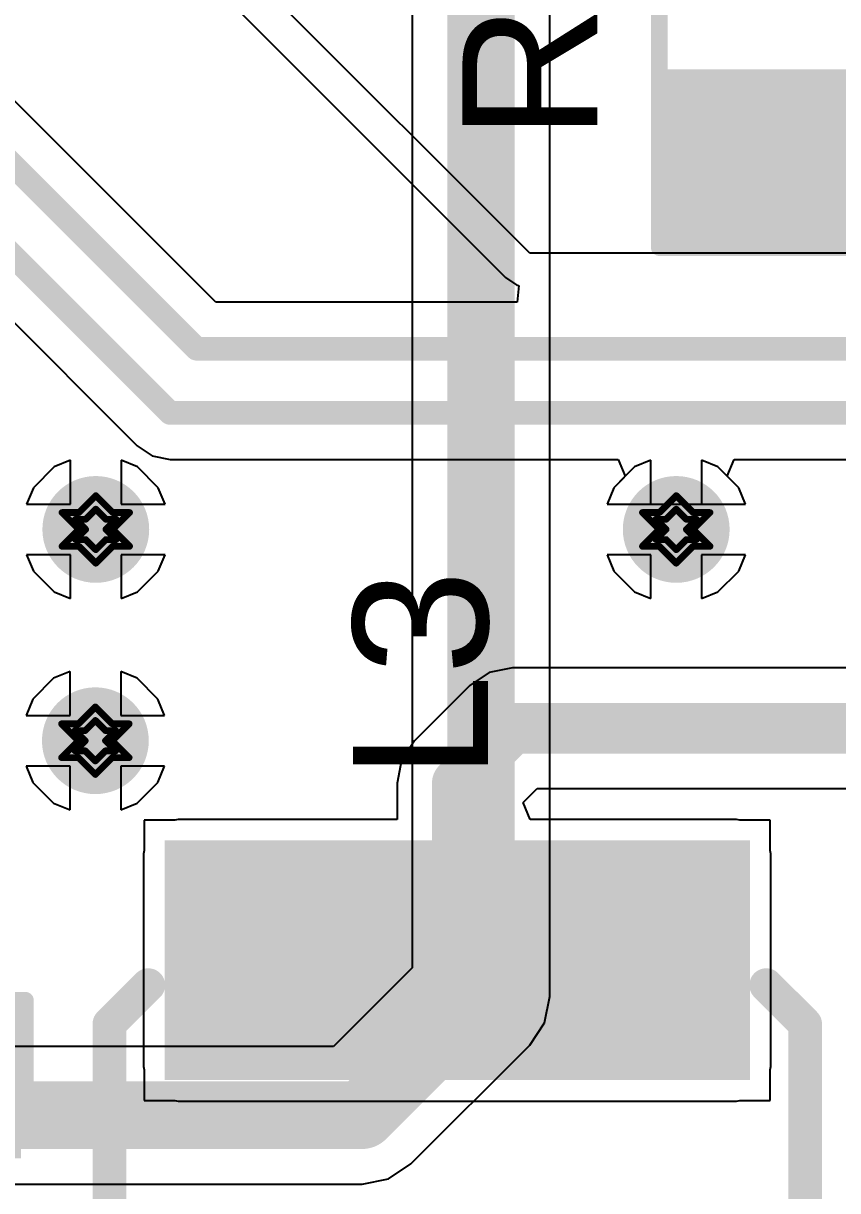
# Model space of a CAD drawing. Header units: inches. Extents: x -18 to 237, y -41 to 211.
# Drawn here: x 15.46 to 21.58, y 75.08 to 83.86 of the extents above; entities that cross this region are included whole.
import ezdxf

# ---------------------------------------------------------------- set-up
doc = ezdxf.new("R2010")
doc.units = ezdxf.units.IN
for name, color, linetype in [('Bottom Layer', 5, 'Continuous'), ('Bottom Solder', 6, 'Continuous'), ('Drill Drawing', 1, 'Continuous'), ('Top Layer', 1, 'Continuous'), ('Top Overlay', 2, 'Continuous'), ('Top Paste', 8, 'Continuous'), ('Top Solder', 216, 'Continuous'), ('Via Holes', 16, 'Continuous')]:
    doc.layers.add(name, color=color, linetype=linetype)
doc.styles.add('Arial', font='', dxfattribs={"height": 0.2})
doc.styles.get('Arial').set_extended_font_data('Arial')

# ---------------------------------------------------------------- blocks, each defined once
blk = doc.blocks.new('R___1210_9')
at = {"layer": 'Top Layer'}
for points in [[(-2.06, 1.36), (-0.92, 1.36), (-0.92, -1.36), (-2.06, -1.36)], [(0.92, 1.36), (2.06, 1.36), (2.06, -1.36), (0.92, -1.36)]]:
    blk.add_hatch(color=1, dxfattribs=at).paths.add_polyline_path(points)
at = {"layer": 'Top Paste'}
for points in [[(-2.06, 1.36), (-0.92, 1.36), (-0.92, -1.36), (-2.06, -1.36)], [(0.92, 1.36), (2.06, 1.36), (2.06, -1.36), (0.92, -1.36)]]:
    blk.add_hatch(color=8, dxfattribs=at).paths.add_polyline_path(points)
at = {"layer": 'Top Solder'}
for points in [[(-2.1616, 1.4616), (-0.8184, 1.4616), (-0.8184, -1.4616), (-2.1616, -1.4616)], [(0.8184, 1.4616), (2.1616, 1.4616), (2.1616, -1.4616), (0.8184, -1.4616)]]:
    blk.add_hatch(color=216, dxfattribs=at).paths.add_polyline_path(points)
at = {"layer": 'Top Overlay'}
for points in [[(2.159, 1.4478, 0.127, 0.127, 0), (-2.159, 1.4478, 0.127, 0.127, 0)], [(-2.159, -1.4478, 0.127, 0.127, 0), (-2.159, 1.4478, 0.127, 0.127, 0)], [(2.159, -1.4478, 0.127, 0.127, 0), (2.159, 1.4478, 0.127, 0.127, 0)], [(2.159, -1.4478, 0.127, 0.127, 0), (-2.159, -1.4478, 0.127, 0.127, 0)]]:
    blk.add_lwpolyline(points, format="xyseb", dxfattribs=at)
for points in [[(-2.1907, 1.4478, 0.0635, 0.0635, 1), (-2.1273, 1.4478, 0.0635, 0.0635, 1)], [(-2.1907, 1.4478, 0.0635, 0.0635, 1), (-2.1273, 1.4478, 0.0635, 0.0635, 1)], [(2.1273, 1.4478, 0.0635, 0.0635, 1), (2.1907, 1.4478, 0.0635, 0.0635, 1)], [(2.1273, 1.4478, 0.0635, 0.0635, 1), (2.1907, 1.4478, 0.0635, 0.0635, 1)], [(-2.1907, -1.4478, 0.0635, 0.0635, 1), (-2.1273, -1.4478, 0.0635, 0.0635, 1)], [(-2.1907, -1.4478, 0.0635, 0.0635, 1), (-2.1273, -1.4478, 0.0635, 0.0635, 1)], [(2.1273, -1.4478, 0.0635, 0.0635, 1), (2.1907, -1.4478, 0.0635, 0.0635, 1)], [(2.1273, -1.4478, 0.0635, 0.0635, 1), (2.1907, -1.4478, 0.0635, 0.0635, 1)]]:
    blk.add_lwpolyline(points, format="xyseb", close=True, dxfattribs=at)
blk = doc.blocks.new('LVC505040_6R8M_N__100')
at = {"layer": 'Top Layer'}
for points in [[(-2.6, 2.1), (-1, 2.1), (-1, -2.1), (-2.6, -2.1)], [(1, 2.1), (2.6, 2.1), (2.6, -2.1), (1, -2.1)]]:
    blk.add_hatch(color=1, dxfattribs=at).paths.add_polyline_path(points)
at = {"layer": 'Top Paste'}
for points in [[(-2.6, 2.1), (-1, 2.1), (-1, -2.1), (-2.6, -2.1)], [(1, 2.1), (2.6, 2.1), (2.6, -2.1), (1, -2.1)]]:
    blk.add_hatch(color=8, dxfattribs=at).paths.add_polyline_path(points)
at = {"layer": 'Top Solder'}
for points in [[(-2.7016, 2.2016), (-0.8984, 2.2016), (-0.8984, -2.2016), (-2.7016, -2.2016)], [(0.8984, 2.2016), (2.7016, 2.2016), (2.7016, -2.2016), (0.8984, -2.2016)]]:
    blk.add_hatch(color=216, dxfattribs=at).paths.add_polyline_path(points)
at = {"layer": 'Top Overlay'}
for points in [[(-1.6129, 2.3241, 0.254, 0.254, 0), (-1.3208, 2.6162, 0.254, 0.254, 0)], [(1.2954, 2.6162, 0.254, 0.254, 0), (-1.3208, 2.6162, 0.254, 0.254, 0)], [(1.6129, 2.3241, 0.254, 0.254, 0), (1.3208, 2.6162, 0.254, 0.254, 0)], [(-1.3208, -2.6162, 0.254, 0.254, 0), (-1.6129, -2.3241, 0.254, 0.254, 0)], [(1.3208, -2.6162, 0.254, 0.254, 0), (1.6129, -2.3241, 0.254, 0.254, 0)], [(1.2954, -2.6162, 0.254, 0.254, 0), (-1.3208, -2.6162, 0.254, 0.254, 0)]]:
    blk.add_lwpolyline(points, format="xyseb", dxfattribs=at)
for points in [[(-1.3843, 2.6162, 0.127, 0.127, 1), (-1.2573, 2.6162, 0.127, 0.127, 1)], [(-1.3843, 2.6162, 0.127, 0.127, 1), (-1.2573, 2.6162, 0.127, 0.127, 1)], [(1.2319, 2.6162, 0.127, 0.127, 1), (1.3589, 2.6162, 0.127, 0.127, 1)], [(1.2573, 2.6162, 0.127, 0.127, 1), (1.3843, 2.6162, 0.127, 0.127, 1)], [(-1.6764, 2.3241, 0.127, 0.127, 1), (-1.5494, 2.3241, 0.127, 0.127, 1)], [(1.5494, 2.3241, 0.127, 0.127, 1), (1.6764, 2.3241, 0.127, 0.127, 1)], [(-1.6764, -2.3241, 0.127, 0.127, 1), (-1.5494, -2.3241, 0.127, 0.127, 1)], [(1.5494, -2.3241, 0.127, 0.127, 1), (1.6764, -2.3241, 0.127, 0.127, 1)], [(-1.3843, -2.6162, 0.127, 0.127, 1), (-1.2573, -2.6162, 0.127, 0.127, 1)], [(-1.3843, -2.6162, 0.127, 0.127, 1), (-1.2573, -2.6162, 0.127, 0.127, 1)], [(1.2319, -2.6162, 0.127, 0.127, 1), (1.3589, -2.6162, 0.127, 0.127, 1)], [(1.2573, -2.6162, 0.127, 0.127, 1), (1.3843, -2.6162, 0.127, 0.127, 1)]]:
    blk.add_lwpolyline(points, format="xyseb", close=True, dxfattribs=at)
blk = doc.blocks.new('C___0805_140')
at = {"layer": 'Top Layer'}
for points in [[(-1.524, 0.762), (-0.508, 0.762), (-0.508, -0.762), (-1.524, -0.762)], [(0.508, 0.762), (1.524, 0.762), (1.524, -0.762), (0.508, -0.762)]]:
    blk.add_hatch(color=1, dxfattribs=at).paths.add_polyline_path(points)
at = {"layer": 'Top Paste'}
for points in [[(-1.524, 0.762), (-0.508, 0.762), (-0.508, -0.762), (-1.524, -0.762)], [(0.508, 0.762), (1.524, 0.762), (1.524, -0.762), (0.508, -0.762)]]:
    blk.add_hatch(color=8, dxfattribs=at).paths.add_polyline_path(points)
at = {"layer": 'Top Solder'}
for points in [[(-1.594, 0.832), (-0.438, 0.832), (-0.438, -0.832), (-1.594, -0.832)], [(0.438, 0.832), (1.594, 0.832), (1.594, -0.832), (0.438, -0.832)]]:
    blk.add_hatch(color=216, dxfattribs=at).paths.add_polyline_path(points)
at = {"layer": 'Top Overlay'}
for points in [[(-0.6096, 0.8636, 0.127, 0.127, 0), (-1.6256, 0.8636, 0.127, 0.127, 0)], [(-1.6256, -0.8636, 0.127, 0.127, 0), (-1.6256, 0.8636, 0.127, 0.127, 0)], [(1.6256, 0.8636, 0.127, 0.127, 0), (0.6096, 0.8636, 0.127, 0.127, 0)], [(1.6256, -0.8636, 0.127, 0.127, 0), (1.6256, 0.8636, 0.127, 0.127, 0)], [(-0.6096, -0.8636, 0.127, 0.127, 0), (-1.6256, -0.8636, 0.127, 0.127, 0)], [(1.6256, -0.8636, 0.127, 0.127, 0), (0.6096, -0.8636, 0.127, 0.127, 0)]]:
    blk.add_lwpolyline(points, format="xyseb", dxfattribs=at)
for points in [[(-1.6574, 0.8636, 0.0635, 0.0635, 1), (-1.5938, 0.8636, 0.0635, 0.0635, 1)], [(-1.6574, 0.8636, 0.0635, 0.0635, 1), (-1.5938, 0.8636, 0.0635, 0.0635, 1)], [(-0.6413, 0.8636, 0.0635, 0.0635, 1), (-0.5778, 0.8636, 0.0635, 0.0635, 1)], [(0.5778, 0.8636, 0.0635, 0.0635, 1), (0.6413, 0.8636, 0.0635, 0.0635, 1)], [(1.5938, 0.8636, 0.0635, 0.0635, 1), (1.6574, 0.8636, 0.0635, 0.0635, 1)], [(1.5938, 0.8636, 0.0635, 0.0635, 1), (1.6574, 0.8636, 0.0635, 0.0635, 1)], [(-1.6574, -0.8636, 0.0635, 0.0635, 1), (-1.5938, -0.8636, 0.0635, 0.0635, 1)], [(-1.6574, -0.8636, 0.0635, 0.0635, 1), (-1.5938, -0.8636, 0.0635, 0.0635, 1)], [(-0.6413, -0.8636, 0.0635, 0.0635, 1), (-0.5778, -0.8636, 0.0635, 0.0635, 1)], [(0.5778, -0.8636, 0.0635, 0.0635, 1), (0.6413, -0.8636, 0.0635, 0.0635, 1)], [(1.5938, -0.8636, 0.0635, 0.0635, 1), (1.6574, -0.8636, 0.0635, 0.0635, 1)], [(1.5938, -0.8636, 0.0635, 0.0635, 1), (1.6574, -0.8636, 0.0635, 0.0635, 1)]]:
    blk.add_lwpolyline(points, format="xyseb", close=True, dxfattribs=at)

msp = doc.modelspace()

# ---------------------------------------------------------------- hatches: boundary and pattern name
at = {"layer": 'Bottom Layer'}
h = msp.add_hatch(color=5, dxfattribs=at)
edge = h.paths.add_edge_path()
edge.add_arc((16.0052, 80.0511), 0.3, 0, 360)
h = msp.add_hatch(color=5, dxfattribs=at)
edge = h.paths.add_edge_path()
edge.add_arc((20.3708, 80.0511), 0.3, 0, 360)
h = msp.add_hatch(color=5, dxfattribs=at)
edge = h.paths.add_edge_path()
edge.add_arc((16.002, 78.4616), 0.3, 0, 360)
at = {"layer": 'Bottom Solder'}
h = msp.add_hatch(color=6, dxfattribs=at)
edge = h.paths.add_edge_path()
edge.add_arc((16.0052, 80.0511), 0.4016, 0, 360)
h = msp.add_hatch(color=6, dxfattribs=at)
edge = h.paths.add_edge_path()
edge.add_arc((20.3708, 80.0511), 0.4016, 0, 360)
h = msp.add_hatch(color=6, dxfattribs=at)
edge = h.paths.add_edge_path()
edge.add_arc((16.002, 78.4616), 0.4016, 0, 360)
at = {"layer": 'Top Layer'}
h = msp.add_hatch(color=1, dxfattribs=at)
edge = h.paths.add_edge_path()
edge.add_arc((16.0052, 80.0511), 0.3, 0, 360)
h = msp.add_hatch(color=1, dxfattribs=at)
edge = h.paths.add_edge_path()
edge.add_arc((20.3708, 80.0511), 0.3, 0, 360)
h = msp.add_hatch(color=1, dxfattribs=at)
edge = h.paths.add_edge_path()
edge.add_arc((16.002, 78.4616), 0.3, 0, 360)
msp.add_hatch(color=1, dxfattribs=at).paths.add_polyline_path([(16.624, 76.0097), (20.824, 76.0097), (20.824, 77.6097), (16.624, 77.6097)])
at = {"layer": 'Top Solder'}
h = msp.add_hatch(color=216, dxfattribs=at)
edge = h.paths.add_edge_path()
edge.add_arc((16.0052, 80.0511), 0.4016, 0, 360)
h = msp.add_hatch(color=216, dxfattribs=at)
edge = h.paths.add_edge_path()
edge.add_arc((20.3708, 80.0511), 0.4016, 0, 360)
h = msp.add_hatch(color=216, dxfattribs=at)
edge = h.paths.add_edge_path()
edge.add_arc((16.002, 78.4616), 0.4016, 0, 360)
at = {"layer": 'Via Holes'}
h = msp.add_hatch(color=7, dxfattribs=at)
edge = h.paths.add_edge_path()
edge.add_arc((16.0052, 80.0511), 0.15, 0, 360)
h = msp.add_hatch(color=7, dxfattribs=at)
edge = h.paths.add_edge_path()
edge.add_arc((20.3708, 80.0511), 0.15, 0, 360)
h = msp.add_hatch(color=7, dxfattribs=at)
edge = h.paths.add_edge_path()
edge.add_arc((16.002, 78.4616), 0.15, 0, 360)

# ---------------------------------------------------------------- linework, layer by layer
at = {"layer": 'Bottom Layer'}
for p, q in [((18.3844, 87.7361), (18.3844, 76.7525)), ((19.4203, 76.538), (19.4203, 86.5306)), ((15.8147, 80.5718), (15.6913, 80.5208)), ((15.8147, 80.2416), (15.8147, 80.5718)), ((16.319, 80.5208), (16.1957, 80.5718)), ((16.1957, 80.5718), (16.1957, 80.2416)), ((20.1803, 80.5718), (20.057, 80.5208)), ((20.1803, 80.2416), (20.1803, 80.5718)), ((20.6846, 80.5208), (20.5613, 80.5718)), ((20.5613, 80.5718), (20.5613, 80.2416)), ((15.6913, 80.5208), (15.5355, 80.3649)), ((16.4748, 80.3649), (16.319, 80.5208)), ((20.057, 80.5208), (19.9011, 80.3649)), ((20.8405, 80.3649), (20.6846, 80.5208)), ((15.5355, 80.3649), (15.4844, 80.2416)), ((16.5259, 80.2416), (16.4748, 80.3649)), ((19.9011, 80.3649), (19.8501, 80.2416)), ((20.8915, 80.2416), (20.8405, 80.3649)), ((15.4844, 80.2416), (15.8147, 80.2416)), ((16.1957, 80.2416), (16.5259, 80.2416)), ((19.8501, 80.2416), (20.1803, 80.2416)), ((20.5613, 80.2416), (20.8915, 80.2416)), ((15.8147, 79.8606), (15.4844, 79.8606)), ((15.4844, 79.8606), (15.5355, 79.7373)), ((15.8147, 79.5304), (15.8147, 79.8606)), ((16.5259, 79.8606), (16.1957, 79.8606)), ((16.1957, 79.8606), (16.1957, 79.5304)), ((16.4748, 79.7373), (16.5259, 79.8606)), ((20.1803, 79.8606), (19.8501, 79.8606)), ((19.8501, 79.8606), (19.9011, 79.7373)), ((20.1803, 79.5304), (20.1803, 79.8606)), ((20.8915, 79.8606), (20.5613, 79.8606)), ((20.5613, 79.8606), (20.5613, 79.5304)), ((20.8405, 79.7373), (20.8915, 79.8606)), ((15.5355, 79.7373), (15.6913, 79.5814)), ((16.319, 79.5814), (16.4748, 79.7373)), ((19.9011, 79.7373), (20.057, 79.5814)), ((20.6846, 79.5814), (20.8405, 79.7373)), ((15.6913, 79.5814), (15.8147, 79.5304)), ((16.1957, 79.5304), (16.319, 79.5814)), ((20.057, 79.5814), (20.1803, 79.5304)), ((20.5613, 79.5304), (20.6846, 79.5814)), ((15.8115, 78.9824), (15.6882, 78.9313)), ((15.8115, 78.6521), (15.8115, 78.9824)), ((16.3158, 78.9313), (16.1925, 78.9824)), ((16.1925, 78.9824), (16.1925, 78.6521)), ((15.6882, 78.9313), (15.5323, 78.7754)), ((16.4717, 78.7754), (16.3158, 78.9313)), ((15.5323, 78.7754), (15.4813, 78.6521)), ((16.5227, 78.6521), (16.4717, 78.7754)), ((15.4813, 78.6521), (15.8115, 78.6521)), ((16.1925, 78.6521), (16.5227, 78.6521)), ((15.8115, 78.2711), (15.4813, 78.2711)), ((15.4813, 78.2711), (15.5323, 78.1478)), ((15.8115, 77.9409), (15.8115, 78.2711)), ((16.5227, 78.2711), (16.1925, 78.2711)), ((16.1925, 78.2711), (16.1925, 77.9409)), ((16.4717, 78.1478), (16.5227, 78.2711)), ((15.5323, 78.1478), (15.6882, 77.992)), ((16.3158, 77.992), (16.4717, 78.1478)), ((15.6882, 77.992), (15.8115, 77.9409)), ((16.1925, 77.9409), (16.3158, 77.992)), ((18.3844, 76.7525), (17.7941, 76.1622)), ((19.3809, 76.3397), (19.4203, 76.538)), ((19.2686, 76.1717), (19.3809, 76.3397)), ((17.7941, 76.1622), (6.9342, 76.1622)), ((18.3749, 75.278), (19.2686, 76.1717)), ((18.2068, 75.1657), (18.3749, 75.278)), ((7.1487, 75.1262), (18.0086, 75.1262)), ((18.0086, 75.1262), (18.2068, 75.1657))]:
    msp.add_line(p, q, dxfattribs=at)
for points in [[(18.9024, 76.538, 0.508, 0.508, 0), (18.9024, 87.7361, 0.508, 0.508, 0)], [(18.0086, 75.6442, 0.508, 0.508, 0), (18.9024, 76.538, 0.508, 0.508, 0)], [(6.9342, 75.6442, 0.508, 0.508, 0), (18.0086, 75.6442, 0.508, 0.508, 0)]]:
    msp.add_lwpolyline(points, format="xyseb", dxfattribs=at)
for points in [[(18.7754, 76.538, 0.254, 0.254, 1), (19.0294, 76.538, 0.254, 0.254, 1)], [(18.7754, 76.538, 0.254, 0.254, 1), (19.0294, 76.538, 0.254, 0.254, 1)], [(17.8816, 75.6442, 0.254, 0.254, 1), (18.1356, 75.6442, 0.254, 0.254, 1)], [(17.8816, 75.6442, 0.254, 0.254, 1), (18.1356, 75.6442, 0.254, 0.254, 1)]]:
    msp.add_lwpolyline(points, format="xyseb", close=True, dxfattribs=at)
at = {"layer": 'Drill Drawing'}
for points in [[(15.8782, 80.1781, 0.0508, 0.0508, 0), (16.0052, 80.3051, 0.0508, 0.0508, 0)], [(16.0052, 80.3051, 0.0508, 0.0508, 0), (16.1322, 80.1781, 0.0508, 0.0508, 0)], [(20.2438, 80.1781, 0.0508, 0.0508, 0), (20.3708, 80.3051, 0.0508, 0.0508, 0)], [(20.3708, 80.3051, 0.0508, 0.0508, 0), (20.4978, 80.1781, 0.0508, 0.0508, 0)], [(15.7512, 80.1781, 0.0508, 0.0508, 0), (15.8782, 80.0511, 0.0508, 0.0508, 0)], [(15.7512, 80.1781, 0.0508, 0.0508, 0), (15.8782, 80.1781, 0.0508, 0.0508, 0)], [(15.929, 80.1273, 0.0508, 0.0508, 0), (16.0052, 80.2035, 0.0508, 0.0508, 0)], [(16.0052, 80.2035, 0.0508, 0.0508, 0), (16.0814, 80.1273, 0.0508, 0.0508, 0)], [(16.1322, 80.1781, 0.0508, 0.0508, 0), (16.2592, 80.1781, 0.0508, 0.0508, 0)], [(16.1322, 80.0511, 0.0508, 0.0508, 0), (16.2592, 80.1781, 0.0508, 0.0508, 0)], [(20.1168, 80.1781, 0.0508, 0.0508, 0), (20.2438, 80.0511, 0.0508, 0.0508, 0)], [(20.1168, 80.1781, 0.0508, 0.0508, 0), (20.2438, 80.1781, 0.0508, 0.0508, 0)], [(20.2946, 80.1273, 0.0508, 0.0508, 0), (20.3708, 80.2035, 0.0508, 0.0508, 0)], [(20.3708, 80.2035, 0.0508, 0.0508, 0), (20.447, 80.1273, 0.0508, 0.0508, 0)], [(20.4978, 80.1781, 0.0508, 0.0508, 0), (20.6248, 80.1781, 0.0508, 0.0508, 0)], [(20.4978, 80.0511, 0.0508, 0.0508, 0), (20.6248, 80.1781, 0.0508, 0.0508, 0)], [(15.8528, 80.1273, 0.0508, 0.0508, 0), (15.929, 80.0511, 0.0508, 0.0508, 0)], [(15.8528, 80.1273, 0.0508, 0.0508, 0), (15.929, 80.1273, 0.0508, 0.0508, 0)], [(16.0814, 80.1273, 0.0508, 0.0508, 0), (16.1576, 80.1273, 0.0508, 0.0508, 0)], [(16.0814, 80.0511, 0.0508, 0.0508, 0), (16.1576, 80.1273, 0.0508, 0.0508, 0)], [(20.2184, 80.1273, 0.0508, 0.0508, 0), (20.2946, 80.0511, 0.0508, 0.0508, 0)], [(20.2184, 80.1273, 0.0508, 0.0508, 0), (20.2946, 80.1273, 0.0508, 0.0508, 0)], [(20.447, 80.1273, 0.0508, 0.0508, 0), (20.5232, 80.1273, 0.0508, 0.0508, 0)], [(20.447, 80.0511, 0.0508, 0.0508, 0), (20.5232, 80.1273, 0.0508, 0.0508, 0)], [(15.7512, 79.9241, 0.0508, 0.0508, 0), (15.8782, 80.0511, 0.0508, 0.0508, 0)], [(15.8528, 79.9749, 0.0508, 0.0508, 0), (15.929, 80.0511, 0.0508, 0.0508, 0)], [(15.8528, 79.9749, 0.0508, 0.0508, 0), (15.929, 79.9749, 0.0508, 0.0508, 0)], [(15.929, 79.9749, 0.0508, 0.0508, 0), (16.0052, 79.8987, 0.0508, 0.0508, 0)], [(16.0052, 79.8987, 0.0508, 0.0508, 0), (16.0814, 79.9749, 0.0508, 0.0508, 0)], [(16.0814, 80.0511, 0.0508, 0.0508, 0), (16.1576, 79.9749, 0.0508, 0.0508, 0)], [(16.0814, 79.9749, 0.0508, 0.0508, 0), (16.1576, 79.9749, 0.0508, 0.0508, 0)], [(16.1322, 80.0511, 0.0508, 0.0508, 0), (16.2592, 79.9241, 0.0508, 0.0508, 0)], [(20.1168, 79.9241, 0.0508, 0.0508, 0), (20.2438, 80.0511, 0.0508, 0.0508, 0)], [(20.2184, 79.9749, 0.0508, 0.0508, 0), (20.2946, 80.0511, 0.0508, 0.0508, 0)], [(20.2184, 79.9749, 0.0508, 0.0508, 0), (20.2946, 79.9749, 0.0508, 0.0508, 0)], [(20.2946, 79.9749, 0.0508, 0.0508, 0), (20.3708, 79.8987, 0.0508, 0.0508, 0)], [(20.3708, 79.8987, 0.0508, 0.0508, 0), (20.447, 79.9749, 0.0508, 0.0508, 0)], [(20.447, 80.0511, 0.0508, 0.0508, 0), (20.5232, 79.9749, 0.0508, 0.0508, 0)], [(20.447, 79.9749, 0.0508, 0.0508, 0), (20.5232, 79.9749, 0.0508, 0.0508, 0)], [(20.4978, 80.0511, 0.0508, 0.0508, 0), (20.6248, 79.9241, 0.0508, 0.0508, 0)], [(15.7512, 79.9241, 0.0508, 0.0508, 0), (15.8782, 79.9241, 0.0508, 0.0508, 0)], [(15.8782, 79.9241, 0.0508, 0.0508, 0), (16.0052, 79.7971, 0.0508, 0.0508, 0)], [(16.0052, 79.7971, 0.0508, 0.0508, 0), (16.1322, 79.9241, 0.0508, 0.0508, 0)], [(16.1322, 79.9241, 0.0508, 0.0508, 0), (16.2592, 79.9241, 0.0508, 0.0508, 0)], [(20.1168, 79.9241, 0.0508, 0.0508, 0), (20.2438, 79.9241, 0.0508, 0.0508, 0)], [(20.2438, 79.9241, 0.0508, 0.0508, 0), (20.3708, 79.7971, 0.0508, 0.0508, 0)], [(20.3708, 79.7971, 0.0508, 0.0508, 0), (20.4978, 79.9241, 0.0508, 0.0508, 0)], [(20.4978, 79.9241, 0.0508, 0.0508, 0), (20.6248, 79.9241, 0.0508, 0.0508, 0)], [(15.875, 78.5886, 0.0508, 0.0508, 0), (16.002, 78.7156, 0.0508, 0.0508, 0)], [(16.002, 78.7156, 0.0508, 0.0508, 0), (16.129, 78.5886, 0.0508, 0.0508, 0)], [(15.748, 78.5886, 0.0508, 0.0508, 0), (15.875, 78.4616, 0.0508, 0.0508, 0)], [(15.748, 78.5886, 0.0508, 0.0508, 0), (15.875, 78.5886, 0.0508, 0.0508, 0)], [(15.9258, 78.5378, 0.0508, 0.0508, 0), (16.002, 78.614, 0.0508, 0.0508, 0)], [(16.002, 78.614, 0.0508, 0.0508, 0), (16.0782, 78.5378, 0.0508, 0.0508, 0)], [(16.129, 78.5886, 0.0508, 0.0508, 0), (16.256, 78.5886, 0.0508, 0.0508, 0)], [(16.129, 78.4616, 0.0508, 0.0508, 0), (16.256, 78.5886, 0.0508, 0.0508, 0)], [(15.8496, 78.5378, 0.0508, 0.0508, 0), (15.9258, 78.4616, 0.0508, 0.0508, 0)], [(15.8496, 78.5378, 0.0508, 0.0508, 0), (15.9258, 78.5378, 0.0508, 0.0508, 0)], [(16.0782, 78.5378, 0.0508, 0.0508, 0), (16.1544, 78.5378, 0.0508, 0.0508, 0)], [(16.0782, 78.4616, 0.0508, 0.0508, 0), (16.1544, 78.5378, 0.0508, 0.0508, 0)], [(15.748, 78.3346, 0.0508, 0.0508, 0), (15.875, 78.4616, 0.0508, 0.0508, 0)], [(15.8496, 78.3854, 0.0508, 0.0508, 0), (15.9258, 78.4616, 0.0508, 0.0508, 0)], [(16.0782, 78.4616, 0.0508, 0.0508, 0), (16.1544, 78.3854, 0.0508, 0.0508, 0)], [(16.129, 78.4616, 0.0508, 0.0508, 0), (16.256, 78.3346, 0.0508, 0.0508, 0)], [(15.748, 78.3346, 0.0508, 0.0508, 0), (15.875, 78.3346, 0.0508, 0.0508, 0)], [(15.8496, 78.3854, 0.0508, 0.0508, 0), (15.9258, 78.3854, 0.0508, 0.0508, 0)], [(15.875, 78.3346, 0.0508, 0.0508, 0), (16.002, 78.2076, 0.0508, 0.0508, 0)], [(15.9258, 78.3854, 0.0508, 0.0508, 0), (16.002, 78.3092, 0.0508, 0.0508, 0)], [(16.002, 78.3092, 0.0508, 0.0508, 0), (16.0782, 78.3854, 0.0508, 0.0508, 0)], [(16.002, 78.2076, 0.0508, 0.0508, 0), (16.129, 78.3346, 0.0508, 0.0508, 0)], [(16.0782, 78.3854, 0.0508, 0.0508, 0), (16.1544, 78.3854, 0.0508, 0.0508, 0)], [(16.129, 78.3346, 0.0508, 0.0508, 0), (16.256, 78.3346, 0.0508, 0.0508, 0)]]:
    msp.add_lwpolyline(points, format="xyseb", dxfattribs=at)
for points in [[(15.9925, 80.3051, 0.0254, 0.0254, 1), (16.0179, 80.3051, 0.0254, 0.0254, 1)], [(15.9925, 80.3051, 0.0254, 0.0254, 1), (16.0179, 80.3051, 0.0254, 0.0254, 1)], [(20.3581, 80.3051, 0.0254, 0.0254, 1), (20.3835, 80.3051, 0.0254, 0.0254, 1)], [(20.3581, 80.3051, 0.0254, 0.0254, 1), (20.3835, 80.3051, 0.0254, 0.0254, 1)], [(15.7385, 80.1781, 0.0254, 0.0254, 1), (15.7639, 80.1781, 0.0254, 0.0254, 1)], [(15.7385, 80.1781, 0.0254, 0.0254, 1), (15.7639, 80.1781, 0.0254, 0.0254, 1)], [(15.8655, 80.1781, 0.0254, 0.0254, 1), (15.8909, 80.1781, 0.0254, 0.0254, 1)], [(15.8655, 80.1781, 0.0254, 0.0254, 1), (15.8909, 80.1781, 0.0254, 0.0254, 1)], [(15.9925, 80.2035, 0.0254, 0.0254, 1), (16.0179, 80.2035, 0.0254, 0.0254, 1)], [(15.9925, 80.2035, 0.0254, 0.0254, 1), (16.0179, 80.2035, 0.0254, 0.0254, 1)], [(16.1195, 80.1781, 0.0254, 0.0254, 1), (16.1449, 80.1781, 0.0254, 0.0254, 1)], [(16.1195, 80.1781, 0.0254, 0.0254, 1), (16.1449, 80.1781, 0.0254, 0.0254, 1)], [(16.2465, 80.1781, 0.0254, 0.0254, 1), (16.2719, 80.1781, 0.0254, 0.0254, 1)], [(16.2465, 80.1781, 0.0254, 0.0254, 1), (16.2719, 80.1781, 0.0254, 0.0254, 1)], [(20.1041, 80.1781, 0.0254, 0.0254, 1), (20.1295, 80.1781, 0.0254, 0.0254, 1)], [(20.1041, 80.1781, 0.0254, 0.0254, 1), (20.1295, 80.1781, 0.0254, 0.0254, 1)], [(20.2311, 80.1781, 0.0254, 0.0254, 1), (20.2565, 80.1781, 0.0254, 0.0254, 1)], [(20.2311, 80.1781, 0.0254, 0.0254, 1), (20.2565, 80.1781, 0.0254, 0.0254, 1)], [(20.3581, 80.2035, 0.0254, 0.0254, 1), (20.3835, 80.2035, 0.0254, 0.0254, 1)], [(20.3581, 80.2035, 0.0254, 0.0254, 1), (20.3835, 80.2035, 0.0254, 0.0254, 1)], [(20.4851, 80.1781, 0.0254, 0.0254, 1), (20.5105, 80.1781, 0.0254, 0.0254, 1)], [(20.4851, 80.1781, 0.0254, 0.0254, 1), (20.5105, 80.1781, 0.0254, 0.0254, 1)], [(20.6121, 80.1781, 0.0254, 0.0254, 1), (20.6375, 80.1781, 0.0254, 0.0254, 1)], [(20.6121, 80.1781, 0.0254, 0.0254, 1), (20.6375, 80.1781, 0.0254, 0.0254, 1)], [(15.8401, 80.1273, 0.0254, 0.0254, 1), (15.8655, 80.1273, 0.0254, 0.0254, 1)], [(15.8401, 80.1273, 0.0254, 0.0254, 1), (15.8655, 80.1273, 0.0254, 0.0254, 1)], [(15.9163, 80.1273, 0.0254, 0.0254, 1), (15.9417, 80.1273, 0.0254, 0.0254, 1)], [(15.9163, 80.1273, 0.0254, 0.0254, 1), (15.9417, 80.1273, 0.0254, 0.0254, 1)], [(16.0687, 80.1273, 0.0254, 0.0254, 1), (16.0941, 80.1273, 0.0254, 0.0254, 1)], [(16.0687, 80.1273, 0.0254, 0.0254, 1), (16.0941, 80.1273, 0.0254, 0.0254, 1)], [(16.1449, 80.1273, 0.0254, 0.0254, 1), (16.1703, 80.1273, 0.0254, 0.0254, 1)], [(16.1449, 80.1273, 0.0254, 0.0254, 1), (16.1703, 80.1273, 0.0254, 0.0254, 1)], [(20.2057, 80.1273, 0.0254, 0.0254, 1), (20.2311, 80.1273, 0.0254, 0.0254, 1)], [(20.2057, 80.1273, 0.0254, 0.0254, 1), (20.2311, 80.1273, 0.0254, 0.0254, 1)], [(20.2819, 80.1273, 0.0254, 0.0254, 1), (20.3073, 80.1273, 0.0254, 0.0254, 1)], [(20.2819, 80.1273, 0.0254, 0.0254, 1), (20.3073, 80.1273, 0.0254, 0.0254, 1)], [(20.4343, 80.1273, 0.0254, 0.0254, 1), (20.4597, 80.1273, 0.0254, 0.0254, 1)], [(20.4343, 80.1273, 0.0254, 0.0254, 1), (20.4597, 80.1273, 0.0254, 0.0254, 1)], [(20.5105, 80.1273, 0.0254, 0.0254, 1), (20.5359, 80.1273, 0.0254, 0.0254, 1)], [(20.5105, 80.1273, 0.0254, 0.0254, 1), (20.5359, 80.1273, 0.0254, 0.0254, 1)], [(15.8401, 79.9749, 0.0254, 0.0254, 1), (15.8655, 79.9749, 0.0254, 0.0254, 1)], [(15.8401, 79.9749, 0.0254, 0.0254, 1), (15.8655, 79.9749, 0.0254, 0.0254, 1)], [(15.8655, 80.0511, 0.0254, 0.0254, 1), (15.8909, 80.0511, 0.0254, 0.0254, 1)], [(15.8655, 80.0511, 0.0254, 0.0254, 1), (15.8909, 80.0511, 0.0254, 0.0254, 1)], [(15.9163, 80.0511, 0.0254, 0.0254, 1), (15.9417, 80.0511, 0.0254, 0.0254, 1)], [(15.9163, 80.0511, 0.0254, 0.0254, 1), (15.9417, 80.0511, 0.0254, 0.0254, 1)], [(15.9163, 79.9749, 0.0254, 0.0254, 1), (15.9417, 79.9749, 0.0254, 0.0254, 1)], [(15.9163, 79.9749, 0.0254, 0.0254, 1), (15.9417, 79.9749, 0.0254, 0.0254, 1)], [(16.0687, 80.0511, 0.0254, 0.0254, 1), (16.0941, 80.0511, 0.0254, 0.0254, 1)], [(16.0687, 80.0511, 0.0254, 0.0254, 1), (16.0941, 80.0511, 0.0254, 0.0254, 1)], [(16.0687, 79.9749, 0.0254, 0.0254, 1), (16.0941, 79.9749, 0.0254, 0.0254, 1)], [(16.0687, 79.9749, 0.0254, 0.0254, 1), (16.0941, 79.9749, 0.0254, 0.0254, 1)], [(16.1195, 80.0511, 0.0254, 0.0254, 1), (16.1449, 80.0511, 0.0254, 0.0254, 1)], [(16.1195, 80.0511, 0.0254, 0.0254, 1), (16.1449, 80.0511, 0.0254, 0.0254, 1)], [(16.1449, 79.9749, 0.0254, 0.0254, 1), (16.1703, 79.9749, 0.0254, 0.0254, 1)], [(16.1449, 79.9749, 0.0254, 0.0254, 1), (16.1703, 79.9749, 0.0254, 0.0254, 1)], [(20.2057, 79.9749, 0.0254, 0.0254, 1), (20.2311, 79.9749, 0.0254, 0.0254, 1)], [(20.2057, 79.9749, 0.0254, 0.0254, 1), (20.2311, 79.9749, 0.0254, 0.0254, 1)], [(20.2311, 80.0511, 0.0254, 0.0254, 1), (20.2565, 80.0511, 0.0254, 0.0254, 1)], [(20.2311, 80.0511, 0.0254, 0.0254, 1), (20.2565, 80.0511, 0.0254, 0.0254, 1)], [(20.2819, 80.0511, 0.0254, 0.0254, 1), (20.3073, 80.0511, 0.0254, 0.0254, 1)], [(20.2819, 80.0511, 0.0254, 0.0254, 1), (20.3073, 80.0511, 0.0254, 0.0254, 1)], [(20.2819, 79.9749, 0.0254, 0.0254, 1), (20.3073, 79.9749, 0.0254, 0.0254, 1)], [(20.2819, 79.9749, 0.0254, 0.0254, 1), (20.3073, 79.9749, 0.0254, 0.0254, 1)], [(20.4343, 80.0511, 0.0254, 0.0254, 1), (20.4597, 80.0511, 0.0254, 0.0254, 1)], [(20.4343, 80.0511, 0.0254, 0.0254, 1), (20.4597, 80.0511, 0.0254, 0.0254, 1)], [(20.4343, 79.9749, 0.0254, 0.0254, 1), (20.4597, 79.9749, 0.0254, 0.0254, 1)], [(20.4343, 79.9749, 0.0254, 0.0254, 1), (20.4597, 79.9749, 0.0254, 0.0254, 1)], [(20.4851, 80.0511, 0.0254, 0.0254, 1), (20.5105, 80.0511, 0.0254, 0.0254, 1)], [(20.4851, 80.0511, 0.0254, 0.0254, 1), (20.5105, 80.0511, 0.0254, 0.0254, 1)], [(20.5105, 79.9749, 0.0254, 0.0254, 1), (20.5359, 79.9749, 0.0254, 0.0254, 1)], [(20.5105, 79.9749, 0.0254, 0.0254, 1), (20.5359, 79.9749, 0.0254, 0.0254, 1)], [(15.7385, 79.9241, 0.0254, 0.0254, 1), (15.7639, 79.9241, 0.0254, 0.0254, 1)], [(15.7385, 79.9241, 0.0254, 0.0254, 1), (15.7639, 79.9241, 0.0254, 0.0254, 1)], [(15.8655, 79.9241, 0.0254, 0.0254, 1), (15.8909, 79.9241, 0.0254, 0.0254, 1)], [(15.8655, 79.9241, 0.0254, 0.0254, 1), (15.8909, 79.9241, 0.0254, 0.0254, 1)], [(15.9925, 79.8987, 0.0254, 0.0254, 1), (16.0179, 79.8987, 0.0254, 0.0254, 1)], [(15.9925, 79.8987, 0.0254, 0.0254, 1), (16.0179, 79.8987, 0.0254, 0.0254, 1)], [(16.1195, 79.9241, 0.0254, 0.0254, 1), (16.1449, 79.9241, 0.0254, 0.0254, 1)], [(16.1195, 79.9241, 0.0254, 0.0254, 1), (16.1449, 79.9241, 0.0254, 0.0254, 1)], [(16.2465, 79.9241, 0.0254, 0.0254, 1), (16.2719, 79.9241, 0.0254, 0.0254, 1)], [(16.2465, 79.9241, 0.0254, 0.0254, 1), (16.2719, 79.9241, 0.0254, 0.0254, 1)], [(20.1041, 79.9241, 0.0254, 0.0254, 1), (20.1295, 79.9241, 0.0254, 0.0254, 1)], [(20.1041, 79.9241, 0.0254, 0.0254, 1), (20.1295, 79.9241, 0.0254, 0.0254, 1)], [(20.2311, 79.9241, 0.0254, 0.0254, 1), (20.2565, 79.9241, 0.0254, 0.0254, 1)], [(20.2311, 79.9241, 0.0254, 0.0254, 1), (20.2565, 79.9241, 0.0254, 0.0254, 1)], [(20.3581, 79.8987, 0.0254, 0.0254, 1), (20.3835, 79.8987, 0.0254, 0.0254, 1)], [(20.3581, 79.8987, 0.0254, 0.0254, 1), (20.3835, 79.8987, 0.0254, 0.0254, 1)], [(20.4851, 79.9241, 0.0254, 0.0254, 1), (20.5105, 79.9241, 0.0254, 0.0254, 1)], [(20.4851, 79.9241, 0.0254, 0.0254, 1), (20.5105, 79.9241, 0.0254, 0.0254, 1)], [(20.6121, 79.9241, 0.0254, 0.0254, 1), (20.6375, 79.9241, 0.0254, 0.0254, 1)], [(20.6121, 79.9241, 0.0254, 0.0254, 1), (20.6375, 79.9241, 0.0254, 0.0254, 1)], [(15.9925, 79.7971, 0.0254, 0.0254, 1), (16.0179, 79.7971, 0.0254, 0.0254, 1)], [(15.9925, 79.7971, 0.0254, 0.0254, 1), (16.0179, 79.7971, 0.0254, 0.0254, 1)], [(20.3581, 79.7971, 0.0254, 0.0254, 1), (20.3835, 79.7971, 0.0254, 0.0254, 1)], [(20.3581, 79.7971, 0.0254, 0.0254, 1), (20.3835, 79.7971, 0.0254, 0.0254, 1)], [(15.9893, 78.7156, 0.0254, 0.0254, 1), (16.0147, 78.7156, 0.0254, 0.0254, 1)], [(15.9893, 78.7156, 0.0254, 0.0254, 1), (16.0147, 78.7156, 0.0254, 0.0254, 1)], [(15.7353, 78.5886, 0.0254, 0.0254, 1), (15.7607, 78.5886, 0.0254, 0.0254, 1)], [(15.7353, 78.5886, 0.0254, 0.0254, 1), (15.7607, 78.5886, 0.0254, 0.0254, 1)], [(15.8623, 78.5886, 0.0254, 0.0254, 1), (15.8877, 78.5886, 0.0254, 0.0254, 1)], [(15.8623, 78.5886, 0.0254, 0.0254, 1), (15.8877, 78.5886, 0.0254, 0.0254, 1)], [(15.9893, 78.614, 0.0254, 0.0254, 1), (16.0147, 78.614, 0.0254, 0.0254, 1)], [(15.9893, 78.614, 0.0254, 0.0254, 1), (16.0147, 78.614, 0.0254, 0.0254, 1)], [(16.1163, 78.5886, 0.0254, 0.0254, 1), (16.1417, 78.5886, 0.0254, 0.0254, 1)], [(16.1163, 78.5886, 0.0254, 0.0254, 1), (16.1417, 78.5886, 0.0254, 0.0254, 1)], [(16.2433, 78.5886, 0.0254, 0.0254, 1), (16.2687, 78.5886, 0.0254, 0.0254, 1)], [(16.2433, 78.5886, 0.0254, 0.0254, 1), (16.2687, 78.5886, 0.0254, 0.0254, 1)], [(15.8369, 78.5378, 0.0254, 0.0254, 1), (15.8623, 78.5378, 0.0254, 0.0254, 1)], [(15.8369, 78.5378, 0.0254, 0.0254, 1), (15.8623, 78.5378, 0.0254, 0.0254, 1)], [(15.9131, 78.5378, 0.0254, 0.0254, 1), (15.9385, 78.5378, 0.0254, 0.0254, 1)], [(15.9131, 78.5378, 0.0254, 0.0254, 1), (15.9385, 78.5378, 0.0254, 0.0254, 1)], [(16.0655, 78.5378, 0.0254, 0.0254, 1), (16.0909, 78.5378, 0.0254, 0.0254, 1)], [(16.0655, 78.5378, 0.0254, 0.0254, 1), (16.0909, 78.5378, 0.0254, 0.0254, 1)], [(16.1417, 78.5378, 0.0254, 0.0254, 1), (16.1671, 78.5378, 0.0254, 0.0254, 1)], [(16.1417, 78.5378, 0.0254, 0.0254, 1), (16.1671, 78.5378, 0.0254, 0.0254, 1)], [(15.8623, 78.4616, 0.0254, 0.0254, 1), (15.8877, 78.4616, 0.0254, 0.0254, 1)], [(15.8623, 78.4616, 0.0254, 0.0254, 1), (15.8877, 78.4616, 0.0254, 0.0254, 1)], [(15.9131, 78.4616, 0.0254, 0.0254, 1), (15.9385, 78.4616, 0.0254, 0.0254, 1)], [(15.9131, 78.4616, 0.0254, 0.0254, 1), (15.9385, 78.4616, 0.0254, 0.0254, 1)], [(16.0655, 78.4616, 0.0254, 0.0254, 1), (16.0909, 78.4616, 0.0254, 0.0254, 1)], [(16.0655, 78.4616, 0.0254, 0.0254, 1), (16.0909, 78.4616, 0.0254, 0.0254, 1)], [(16.1163, 78.4616, 0.0254, 0.0254, 1), (16.1417, 78.4616, 0.0254, 0.0254, 1)], [(16.1163, 78.4616, 0.0254, 0.0254, 1), (16.1417, 78.4616, 0.0254, 0.0254, 1)], [(15.7353, 78.3346, 0.0254, 0.0254, 1), (15.7607, 78.3346, 0.0254, 0.0254, 1)], [(15.7353, 78.3346, 0.0254, 0.0254, 1), (15.7607, 78.3346, 0.0254, 0.0254, 1)], [(15.8369, 78.3854, 0.0254, 0.0254, 1), (15.8623, 78.3854, 0.0254, 0.0254, 1)], [(15.8369, 78.3854, 0.0254, 0.0254, 1), (15.8623, 78.3854, 0.0254, 0.0254, 1)], [(15.8623, 78.3346, 0.0254, 0.0254, 1), (15.8877, 78.3346, 0.0254, 0.0254, 1)], [(15.8623, 78.3346, 0.0254, 0.0254, 1), (15.8877, 78.3346, 0.0254, 0.0254, 1)], [(15.9131, 78.3854, 0.0254, 0.0254, 1), (15.9385, 78.3854, 0.0254, 0.0254, 1)], [(15.9131, 78.3854, 0.0254, 0.0254, 1), (15.9385, 78.3854, 0.0254, 0.0254, 1)], [(15.9893, 78.3092, 0.0254, 0.0254, 1), (16.0147, 78.3092, 0.0254, 0.0254, 1)], [(15.9893, 78.3092, 0.0254, 0.0254, 1), (16.0147, 78.3092, 0.0254, 0.0254, 1)], [(16.0655, 78.3854, 0.0254, 0.0254, 1), (16.0909, 78.3854, 0.0254, 0.0254, 1)], [(16.0655, 78.3854, 0.0254, 0.0254, 1), (16.0909, 78.3854, 0.0254, 0.0254, 1)], [(16.1163, 78.3346, 0.0254, 0.0254, 1), (16.1417, 78.3346, 0.0254, 0.0254, 1)], [(16.1163, 78.3346, 0.0254, 0.0254, 1), (16.1417, 78.3346, 0.0254, 0.0254, 1)], [(16.1417, 78.3854, 0.0254, 0.0254, 1), (16.1671, 78.3854, 0.0254, 0.0254, 1)], [(16.1417, 78.3854, 0.0254, 0.0254, 1), (16.1671, 78.3854, 0.0254, 0.0254, 1)], [(16.2433, 78.3346, 0.0254, 0.0254, 1), (16.2687, 78.3346, 0.0254, 0.0254, 1)], [(16.2433, 78.3346, 0.0254, 0.0254, 1), (16.2687, 78.3346, 0.0254, 0.0254, 1)], [(15.9893, 78.2076, 0.0254, 0.0254, 1), (16.0147, 78.2076, 0.0254, 0.0254, 1)], [(15.9893, 78.2076, 0.0254, 0.0254, 1), (16.0147, 78.2076, 0.0254, 0.0254, 1)]]:
    msp.add_lwpolyline(points, format="xyseb", close=True, dxfattribs=at)
at = {"layer": 'Top Layer'}
for p, q in [((19.2708, 82.129), (16.4084, 84.9914)), ((16.2253, 84.8083), (19.0877, 81.9459)), ((16.9088, 81.7596), (14.2942, 84.3742)), ((13.2148, 83.7823), (16.3169, 80.6802)), ((30.9563, 82.129), (19.2708, 82.129)), ((19.0877, 81.9459), (19.1717, 81.8897)), ((19.1717, 81.8897), (19.1873, 81.8866)), ((19.1873, 81.8866), (19.1748, 81.7596)), ((19.1748, 81.7596), (16.9088, 81.7596)), ((16.3169, 80.6802), (16.3169, 80.6802)), ((16.3169, 80.6802), (16.4303, 80.6044)), ((15.8147, 80.5718), (15.6913, 80.5208)), ((15.8147, 80.2416), (15.8147, 80.5718)), ((16.319, 80.5208), (16.1957, 80.5718)), ((16.1957, 80.5718), (16.1957, 80.2416)), ((16.4303, 80.6044), (16.5641, 80.5778)), ((16.5641, 80.5778), (19.9344, 80.5778)), ((19.9344, 80.5778), (19.987, 80.4508)), ((20.7546, 80.4508), (20.8072, 80.5778)), ((20.8072, 80.5778), (22.8046, 80.5778)), ((15.6913, 80.5208), (15.5355, 80.3649)), ((16.4748, 80.3649), (16.319, 80.5208)), ((19.987, 80.4508), (19.9011, 80.3649)), ((20.8405, 80.3649), (20.7546, 80.4508)), ((15.5355, 80.3649), (15.4844, 80.2416)), ((16.5259, 80.2416), (16.4748, 80.3649)), ((19.9011, 80.3649), (19.8501, 80.2416)), ((20.8915, 80.2416), (20.8405, 80.3649)), ((15.4844, 80.2416), (15.8147, 80.2416)), ((16.1957, 80.2416), (16.5259, 80.2416)), ((19.8501, 80.2416), (20.8915, 80.2416)), ((15.8147, 79.8606), (15.4844, 79.8606)), ((15.4844, 79.8606), (15.5355, 79.7373)), ((15.8147, 79.5304), (15.8147, 79.8606)), ((16.5259, 79.8606), (16.1957, 79.8606)), ((16.1957, 79.8606), (16.1957, 79.5304)), ((16.4748, 79.7373), (16.5259, 79.8606)), ((20.1803, 79.8606), (19.8501, 79.8606)), ((19.8501, 79.8606), (19.9011, 79.7373)), ((20.1803, 79.5304), (20.1803, 79.8606)), ((20.8915, 79.8606), (20.5613, 79.8606)), ((20.5613, 79.8606), (20.5613, 79.5304)), ((20.8405, 79.7373), (20.8915, 79.8606)), ((15.5355, 79.7373), (15.6913, 79.5814)), ((16.319, 79.5814), (16.4748, 79.7373)), ((19.9011, 79.7373), (20.057, 79.5814)), ((20.6846, 79.5814), (20.8405, 79.7373)), ((15.6913, 79.5814), (15.8147, 79.5304)), ((16.1957, 79.5304), (16.319, 79.5814)), ((20.057, 79.5814), (20.1803, 79.5304)), ((20.5613, 79.5304), (20.6846, 79.5814)), ((15.8115, 78.9824), (15.6882, 78.9313)), ((15.8115, 78.6521), (15.8115, 78.9824)), ((16.3158, 78.9313), (16.1925, 78.9824)), ((16.1925, 78.9824), (16.1925, 78.6521)), ((18.9649, 78.9742), (18.8178, 78.8759)), ((19.1383, 79.0087), (18.9649, 78.9742)), ((23.0006, 79.0087), (19.1383, 79.0087)), ((15.6882, 78.9313), (15.5323, 78.7754)), ((16.4717, 78.7754), (16.3158, 78.9313)), ((18.8178, 78.8759), (18.4035, 78.4616)), ((15.5323, 78.7754), (15.4813, 78.6521)), ((16.5227, 78.6521), (16.4717, 78.7754)), ((15.4813, 78.6521), (15.8115, 78.6521)), ((16.1925, 78.6521), (16.5227, 78.6521)), ((18.4035, 78.4616), (18.3053, 78.3146)), ((15.8115, 78.2711), (15.4813, 78.2711)), ((15.4813, 78.2711), (15.5323, 78.1478)), ((15.8115, 77.9409), (15.8115, 78.2711)), ((16.5227, 78.2711), (16.1925, 78.2711)), ((16.1925, 78.2711), (16.1925, 77.9409)), ((16.4717, 78.1478), (16.5227, 78.2711)), ((18.3053, 78.3146), (18.2708, 78.1412)), ((15.5323, 78.1478), (15.6882, 77.992)), ((16.3158, 77.992), (16.4717, 78.1478)), ((18.2708, 78.1412), (18.2708, 77.8687)), ((19.2194, 77.9957), (19.326, 78.1023)), ((19.326, 78.1023), (21.8739, 78.1023)), ((15.6882, 77.992), (15.8115, 77.9409)), ((16.1925, 77.9409), (16.3158, 77.992)), ((19.272, 77.8687), (19.2194, 77.9957)), ((16.599, 77.8637), (16.37, 77.8637)), ((16.37, 77.8637), (16.37, 77.6347)), ((16.624, 77.8687), (16.599, 77.8637)), ((18.2708, 77.8687), (16.624, 77.8687)), ((20.824, 77.8687), (19.272, 77.8687)), ((20.849, 77.8637), (20.824, 77.8687)), ((21.078, 77.8637), (20.849, 77.8637)), ((21.078, 77.6347), (21.078, 77.8637)), ((16.37, 77.6347), (16.365, 77.6097)), ((21.083, 77.6097), (21.078, 77.6347)), ((16.365, 77.6097), (16.365, 76.0097)), ((21.083, 76.0097), (21.083, 77.6097)), ((16.365, 76.0097), (16.37, 75.9847)), ((16.37, 75.9847), (16.37, 75.7557)), ((21.078, 75.9847), (21.083, 76.0097)), ((21.078, 75.7557), (21.078, 75.9847)), ((16.37, 75.7557), (16.599, 75.7557)), ((16.599, 75.7557), (16.624, 75.7507)), ((16.624, 75.7507), (20.824, 75.7507)), ((20.824, 75.7507), (20.849, 75.7557)), ((20.849, 75.7557), (21.078, 75.7557))]:
    msp.add_line(p, q, dxfattribs=at)
for points in [[(13.9446, 84.2294, 0.1778, 0.1778, 0), (16.764, 81.41, 0.1778, 0.1778, 0)], [(13.462, 84.0295, 0.1778, 0.1778, 0), (16.5641, 80.9274, 0.1778, 0.1778, 0)], [(16.764, 81.41, 0.1778, 0.1778, 0), (32.3772, 81.41, 0.1778, 0.1778, 0)], [(16.5641, 80.9274, 0.1778, 0.1778, 0), (32.5771, 80.9274, 0.1778, 0.1778, 0)], [(18.724, 78.1412, 0.381, 0.381, 0), (19.1383, 78.5555, 0.381, 0.381, 0)], [(19.1383, 78.5555, 0.381, 0.381, 0), (23.0006, 78.5555, 0.381, 0.381, 0)], [(18.724, 76.8097, 0.381, 0.381, 0), (18.724, 78.1412, 0.381, 0.381, 0)]]:
    msp.add_lwpolyline(points, format="xyseb", dxfattribs=at)
for points in [[(16.7196, 81.41, 0.0889, 0.0889, 1), (16.8085, 81.41, 0.0889, 0.0889, 1)], [(16.7196, 81.41, 0.0889, 0.0889, 1), (16.8085, 81.41, 0.0889, 0.0889, 1)], [(16.5197, 80.9274, 0.0889, 0.0889, 1), (16.6086, 80.9274, 0.0889, 0.0889, 1)], [(16.5197, 80.9274, 0.0889, 0.0889, 1), (16.6086, 80.9274, 0.0889, 0.0889, 1)], [(19.0431, 78.5555, 0.1905, 0.1905, 1), (19.2336, 78.5555, 0.1905, 0.1905, 1)], [(19.0431, 78.5555, 0.1905, 0.1905, 1), (19.2336, 78.5555, 0.1905, 0.1905, 1)], [(18.6288, 78.1412, 0.1905, 0.1905, 1), (18.8193, 78.1412, 0.1905, 0.1905, 1)], [(18.6288, 78.1412, 0.1905, 0.1905, 1), (18.8193, 78.1412, 0.1905, 0.1905, 1)], [(18.6288, 76.8097, 0.1905, 0.1905, 1), (18.8193, 76.8097, 0.1905, 0.1905, 1)]]:
    msp.add_lwpolyline(points, format="xyseb", close=True, dxfattribs=at)

# ---------------------------------------------------------------- block references
at = {"rotation": 270}
for name, p in [('R___1210_9', (21.6916, 84.331)), ('LVC505040_6R8M_N__100', (18.724, 75.0097)), ('C___0805_140', (14.6118, 74.8827))]:
    msp.add_blockref(name, p, dxfattribs=at)

# ---------------------------------------------------------------- texts
at = {"layer": 'Top Overlay', "style": 'Arial'}
for s, p in [('R47', (19.7786, 82.9768)), ('L3', (18.955, 78.1681))]:
    msp.add_text(s, height=1.016, rotation=90, dxfattribs=at).set_placement(p)

doc.saveas('drawing.dxf')
